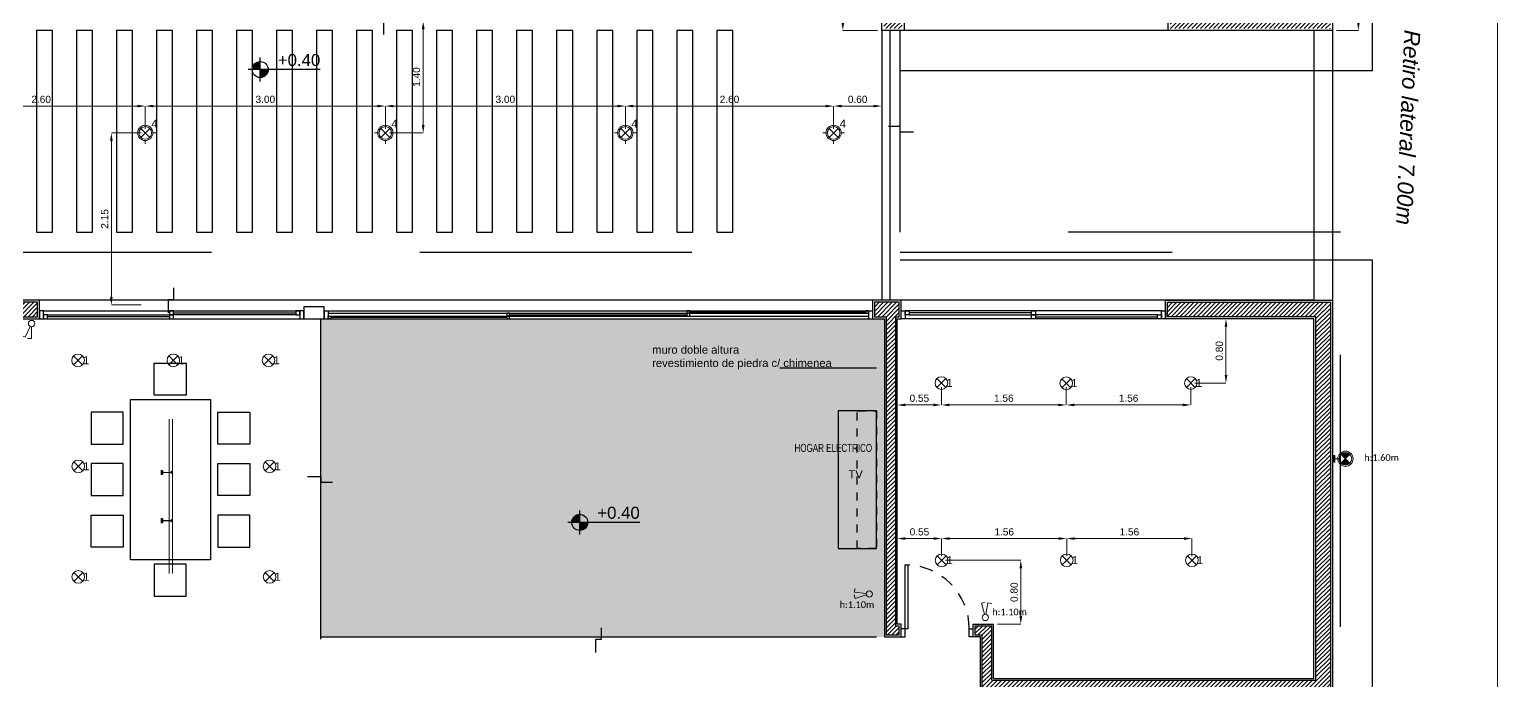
# Model space of a CAD drawing. Header units: millimetres. Extents: x 430 to 1353, y -204 to 152.
# Drawn here: x 439.35 to 457.69, y -53.11 to -44.97 of the extents above; entities that cross this region are included whole.
import ezdxf
from ezdxf.enums import TextEntityAlignment as Align

# ---------------------------------------------------------------- set-up
doc = ezdxf.new("R2010")
doc.units = ezdxf.units.MM
doc.linetypes.add('DASHED', pattern=[0.3, 0.17, -0.13])
doc.linetypes.add('HIDDENX3', pattern=[0.15, 0.1, -0.05])
doc.layers.get('0').update_dxf_attribs({"color": 250})
doc.layers.get('Defpoints').update_dxf_attribs({"color": 252})
for name, color, linetype in [('A Eq. Fijo', 252, 'Continuous'), ('AN - Designacion Corte 1-50', 252, 'Continuous'), ('AN - Designacion Nivel 1-50', 252, 'Continuous'), ('AN - Texto 1-125', 252, 'Continuous'), ('AN - Texto 1-50', 252, 'Continuous'), ('AR - Carpinteria', 252, 'Continuous'), ('AR - Equipamiento Fijo', 252, 'Continuous'), ('AR - Ht', 252, 'Continuous'), ('AR - Proyeccion', 252, 'DASHED'), ('AR - Vista 05', 252, 'Continuous'), ('AR - Vista 1', 252, 'Continuous'), ('AR - Vista 2', 252, 'Continuous'), ('AR - Vista 4', 252, 'Continuous'), ('ER-AA', 252, 'HIDDENX3')]:
    doc.layers.add(name, color=color, linetype=linetype)
for name, color, linetype, lineweight in [('ND-Apliques', 1, 'Continuous', 15), ('ND-Cotas', 252, 'Continuous', 9), ('ND-GLOBAL_Notas', 252, 'Continuous', 9), ('ND-Llaves', 92, 'Continuous', 9), ('vista', 252, 'Continuous', 15)]:
    doc.layers.add(name, color=color, linetype=linetype, lineweight=lineweight)
doc.styles.add('50-TXT', font='GOTHIC.TTF', dxfattribs={"width": 0.75, "height": 0.1})
doc.styles.add('Cota General 1 50', font='arial.ttf')
doc.styles.add('IMPLANTACION', font='arial.ttf', dxfattribs={"height": 0.3})
doc.styles.get("Standard").update_dxf_attribs({"font": 'arial.ttf'})
doc.styles.add('Texto 1 50', font='arial.ttf', dxfattribs={"height": 0.1})
doc.styles.add('Texto Simbolos 1 50', font='arial.ttf', dxfattribs={"height": 0.15})
doc.dimstyles.new('Copia de Cota General 1 50 ND', dxfattribs={"dimtxt": 0.09, "dimasz": 0.1, "dimexe": 0, "dimexo": 0.05, "dimgap": 0.0375, "dimtad": 1, "dimzin": 0, "dimdsep": 46, "dimtxsty": 'Cota General 1 50', "dimcen": 0.225, "dimdle": 0.1, "dimclrd": 256, "dimclre": 256, "dimclrt": 1, "dimadec": 0, "dimazin": 0, "dimtfac": 1, "dimtix": 1, "dimtmove": 2, "dimatfit": 3, "dimfxl": 1, "dimtolj": 1, "dimtzin": 0, "dimlwd": -1, "dimlwe": -1, "dimarcsym": 0})

# ---------------------------------------------------------------- blocks, each defined once
blk = doc.blocks.new('Aplique para techo exterior')
for p, q in [((-0.095, 0), (-0.135, 0)), ((-0.056, -0.056), (0.056, 0.056)), ((-0.056, 0.056), (0.056, -0.056)), ((0, 0.095), (0, 0.135)), ((0.095, 0), (0.135, 0)), ((0, -0.095), (0, -0.135))]:
    blk.add_line(p, q)
for radius in [0.0953, 0.0786]:
    blk.add_circle((0, 0), radius)
at = {"insert": (0.076, 0.167), "char_height": 0.1, "attachment_point": 1, "style": 'IMPLANTACION'}
blk.add_mtext_dynamic_manual_height_columns('4', width=0.07241, gutter_width=1.5, heights=[0], dxfattribs=at)
blk = doc.blocks.new('Aplique_ext_caja 7x7')
for p, q in [((-0.056, 0.056), (0.056, -0.056)), ((-0.056, -0.056), (0.056, 0.056))]:
    blk.add_line(p, q)
blk.add_circle((0, 0), 0.0786)
blk = doc.blocks.new('*U430')
blk.add_blockref('Aplique_ext_caja 7x7', (0, 0))
at = {"insert": (0.063, 0.052), "char_height": 0.1, "attachment_point": 1, "style": 'IMPLANTACION'}
blk.add_mtext_dynamic_manual_height_columns('1', width=0.08011, gutter_width=0.558, heights=[0], dxfattribs=at)
blk = doc.blocks.new('*U431')
blk.add_blockref('Aplique_ext_caja 7x7', (0, 0))
at = {"insert": (0.063, 0.052), "char_height": 0.1, "attachment_point": 1, "style": 'IMPLANTACION'}
blk.add_mtext_dynamic_manual_height_columns('1', width=0.08011, gutter_width=0.558, heights=[0], dxfattribs=at)
blk = doc.blocks.new('*U432')
blk.add_blockref('Aplique_ext_caja 7x7', (0, 0))
at = {"insert": (0.063, 0.052), "char_height": 0.1, "attachment_point": 1, "style": 'IMPLANTACION'}
blk.add_mtext_dynamic_manual_height_columns('1', width=0.08011, gutter_width=0.558, heights=[0], dxfattribs=at)
blk = doc.blocks.new('*U433')
blk.add_blockref('Aplique_ext_caja 7x7', (0, 0))
at = {"insert": (0.063, 0.052), "char_height": 0.1, "attachment_point": 1, "style": 'IMPLANTACION'}
blk.add_mtext_dynamic_manual_height_columns('1', width=0.08011, gutter_width=0.558, heights=[0], dxfattribs=at)
blk = doc.blocks.new('*U434')
blk.add_blockref('Aplique_ext_caja 7x7', (0, 0))
at = {"insert": (0.063, 0.052), "char_height": 0.1, "attachment_point": 1, "style": 'IMPLANTACION'}
blk.add_mtext_dynamic_manual_height_columns('1', width=0.08011, gutter_width=0.558, heights=[0], dxfattribs=at)
blk = doc.blocks.new('*U406')
blk.add_blockref('Aplique_ext_caja 7x7', (0, 0))
at = {"insert": (0.063, 0.052), "char_height": 0.1, "attachment_point": 1, "style": 'IMPLANTACION'}
blk.add_mtext_dynamic_manual_height_columns('1', width=0.08011, gutter_width=0.558, heights=[0], dxfattribs=at)
blk = doc.blocks.new('*U407')
blk.add_blockref('Aplique_ext_caja 7x7', (0, 0))
at = {"insert": (0.063, 0.052), "char_height": 0.1, "attachment_point": 1, "style": 'IMPLANTACION'}
blk.add_mtext_dynamic_manual_height_columns('1', width=0.08011, gutter_width=0.558, heights=[0], dxfattribs=at)
blk = doc.blocks.new('*U462')
blk.add_blockref('Aplique_ext_caja 7x7', (0, 0))
at = {"insert": (0.063, 0.052), "char_height": 0.1, "attachment_point": 1, "style": 'IMPLANTACION'}
blk.add_mtext_dynamic_manual_height_columns('1', width=0.08011, gutter_width=0.558, heights=[0], dxfattribs=at)
blk = doc.blocks.new('*U463')
blk.add_blockref('Aplique_ext_caja 7x7', (0, 0))
at = {"insert": (0.063, 0.052), "char_height": 0.1, "attachment_point": 1, "style": 'IMPLANTACION'}
blk.add_mtext_dynamic_manual_height_columns('1', width=0.08011, gutter_width=0.558, heights=[0], dxfattribs=at)
blk = doc.blocks.new('*U464')
blk.add_blockref('Aplique_ext_caja 7x7', (0, 0))
at = {"insert": (0.063, 0.052), "char_height": 0.1, "attachment_point": 1, "style": 'IMPLANTACION'}
blk.add_mtext_dynamic_manual_height_columns('1', width=0.08011, gutter_width=0.558, heights=[0], dxfattribs=at)
blk = doc.blocks.new('*U396')
blk.add_blockref('Aplique_ext_caja 7x7', (0, 0))
at = {"insert": (0.063, 0.052), "char_height": 0.1, "attachment_point": 1, "style": 'IMPLANTACION'}
blk.add_mtext_dynamic_manual_height_columns('1', width=0.08011, gutter_width=0.558, heights=[0], dxfattribs=at)
blk = doc.blocks.new('*U397')
blk.add_blockref('Aplique_ext_caja 7x7', (0, 0))
at = {"insert": (0.063, 0.052), "char_height": 0.1, "attachment_point": 1, "style": 'IMPLANTACION'}
blk.add_mtext_dynamic_manual_height_columns('1', width=0.08011, gutter_width=0.558, heights=[0], dxfattribs=at)
blk = doc.blocks.new('*U398')
blk.add_blockref('Aplique_ext_caja 7x7', (0, 0))
at = {"insert": (0.063, 0.052), "char_height": 0.1, "attachment_point": 1, "style": 'IMPLANTACION'}
blk.add_mtext_dynamic_manual_height_columns('1', width=0.08011, gutter_width=0.558, heights=[0], dxfattribs=at)
blk = doc.blocks.new('Aplieque_Cielo-tierra')
h = blk.add_hatch(color=256)
h.dxf.hatch_style = 1
h.paths.add_polyline_path([(0, 0.143), (-0.055, 0.199, 0.293406), (-0.073, 0.116, 0.107717), (-0.055, 0.088)])
h.paths.add_polyline_path([(0.074, 0.171, 0.107717), (0.056, 0.199), (0, 0.143), (0.056, 0.088, 0.293406)])
for p, q in [((-0.055, 0.199), (0.056, 0.088)), ((-0.055, 0.088), (0.056, 0.199)), ((-0.041, 0), (0.041, 0)), ((0, 0.065), (0, 0.012))]:
    blk.add_line(p, q)
blk.add_lwpolyline([(-0.041, 0), (0.041, 0), (0.041, 0.012), (-0.041, 0.012)], close=True)
for radius in [0.0953, 0.0786]:
    blk.add_circle((0, 0.143), radius)
blk = doc.blocks.new('Llave_2_puntos')
for points in [[(0, 0.11), (0, 0.256), (0.048, 0.256)], [(0.017, 0.106), (0.077, 0.24), (0.121, 0.22)]]:
    blk.add_lwpolyline(points)
blk.add_circle((0, 0.07), 0.04)
blk = doc.blocks.new('Designacion Nivel Planta 1 50')
h = blk.add_hatch(color=256)
h.dxf.hatch_style = 1
h.paths.add_polyline_path([(0, 0.1, 0.414214), (-0.1, 0), (0, 0)])
h.paths.add_polyline_path([(0.1, 0), (0, 0), (0, -0.1, 0.414214)])
for p, q in [((0.75, 0), (-0.15, 0)), ((0, -0.15), (0, 0.15))]:
    blk.add_line(p, q)
blk.add_circle((0, 0), 0.1)
at = {"style": 'Texto Simbolos 1 50'}
blk.add_attdef('NIVEL', text='', height=0.15, dxfattribs=at).set_placement((0.75, 0), align=Align.BOTTOM_RIGHT)
blk = doc.blocks.new('*U491')
blk.add_lwpolyline([(0.05, 0.1), (0.05, 0.9), (0.083, 0.9), (0.083, 0.1)], close=True)
for points in [[(0, 0), (0.05, 0), (0.05, 0.1), (0, 0.1)], [(0.9, 0), (0.85, 0), (0.85, 0.1), (0.9, 0.1)]]:
    blk.add_lwpolyline(points)
at = {"color": 8, "linetype": 'DASHED'}
blk.add_arc((0.05, 0.1), 0.8, 360, 90, dxfattribs=at)
blk = doc.blocks.new('*U494')
at = {"color": 8}
for p, q in [((1.625, 0.025), (0.1, 0.025)), ((1.675, 0.075), (3.2, 0.075))]:
    blk.add_line(p, q, dxfattribs=at)
at = {"layer": 'AR - Carpinteria'}
for p, q in [((0.05, 0.1), (3.25, 0.1)), ((0.05, 0), (3.25, 0)), ((0.1, 0.05), (1.625, 0.05)), ((3.2, 0.05), (1.675, 0.05))]:
    blk.add_line(p, q, dxfattribs=at)
for points in [[(0, 0), (0.05, 0), (0.05, 0.1), (0, 0.1)], [(0.05, 0), (0.1, 0), (0.1, 0.05), (0.05, 0.05)], [(1.675, 0.1), (1.625, 0.1), (1.625, 0.05), (1.675, 0.05)], [(1.625, 0), (1.675, 0), (1.675, 0.05), (1.625, 0.05)], [(3.25, 0.1), (3.2, 0.1), (3.2, 0.05), (3.25, 0.05)], [(3.25, 0), (3.3, 0), (3.3, 0.1), (3.25, 0.1)]]:
    blk.add_lwpolyline(points, close=True, dxfattribs=at)
blk = doc.blocks.new('*U98')
for p, q in [((0, 0.1), (6.85, 0.1)), ((0, 0.1), (0, 0)), ((0, 0), (6.85, 0)), ((0.05, 0.1), (0.05, 0)), ((0.05, 0.067), (6.8, 0.067)), ((0.05, 0.033), (6.8, 0.033)), ((6.8, 0.1), (6.8, 0)), ((6.85, 0.1), (6.85, 0))]:
    blk.add_line(p, q)
at = {"color": 8}
for p, q in [((0.083, 0.017), (2.283, 0.017)), ((2.317, 0.05), (4.533, 0.05)), ((4.567, 0.083), (6.767, 0.083))]:
    blk.add_line(p, q, dxfattribs=at)
for points in [[(0.083, 0), (0.05, 0), (0.05, 0.033), (0.083, 0.033)], [(2.283, 0.033), (2.317, 0.033), (2.317, 0.067), (2.283, 0.067)], [(2.283, 0), (2.317, 0), (2.317, 0.033), (2.283, 0.033)], [(4.533, 0.067), (4.567, 0.067), (4.567, 0.1), (4.533, 0.1)], [(4.533, 0.033), (4.567, 0.033), (4.567, 0.067), (4.533, 0.067)], [(6.767, 0.067), (6.8, 0.067), (6.8, 0.1), (6.767, 0.1)]]:
    blk.add_lwpolyline(points, close=True)
blk = doc.blocks.new('PLANTA BAJA')
at = {"layer": 'AR - Ht', "true_color": 0x383838, "transparency": 33554610}
h = blk.add_hatch(dxfattribs=at)
h.set_pattern_fill('ANSI31', color=250, scale=0.012)
h.set_pattern_definition([(45, (-605.2518, -51.777135), (-0.0269407684, 0.0269407684), [])])
h.paths.add_polyline_path([(23.605, 24.735), (23.425, 24.735), (23.425, 24.69), (22.52, 24.69), (22.52, 24.63), (22.759, 24.63), (22.759, 24.58), (22.52, 24.58), (22.52, 24.52), (23.425, 24.52), (23.425, 24.45), (23.605, 24.45)])
h.paths.add_polyline_path([(18.205, 30.805), (18.025, 30.805), (18.025, 30.625), (18.205, 30.625)])
h.paths.add_polyline_path([(0.205, 16.225), (1.215, 16.225), (1.215, 16.405), (0.025, 16.405), (0.025, 10.52), (0.205, 10.52), (0.205, 11.89), (0.205, 13.002), (1.197, 13.002), (1.197, 13.068), (0.517, 13.068), (0.517, 13.118), (1.197, 13.118), (1.197, 13.182), (0.205, 13.182), (0.205, 14.957), (0.82, 14.957), (0.82, 15.077), (0.205, 15.077)])
h.paths.add_polyline_path([(4.45, 16.405), (2.165, 16.405), (2.165, 16.225), (3.625, 16.225), (3.625, 13.182), (2.638, 13.182), (2.638, 13.118), (3.318, 13.118), (3.318, 13.068), (2.638, 13.068), (2.638, 13.002), (3.625, 13.002), (3.625, 12.015), (3.805, 12.015), (3.805, 16.225), (4.45, 16.225)])
h.paths.add_polyline_path([(7.455, 16.405), (5.5, 16.405), (5.5, 16.225), (7.455, 16.225)])
h.paths.add_polyline_path([(7.34, 11.005), (3.805, 11.005), (3.805, 11.075), (3.625, 11.075), (3.625, 10.825), (4.155, 10.825), (4.155, 8.47), (3.625, 8.47), (3.625, 8.35), (4.275, 8.35), (4.275, 10.825), (7.22, 10.825), (7.22, 7.405), (7.225, 7.405), (7.225, 0.025), (7.405, 0.025), (7.405, 7.225), (7.475, 7.225), (7.475, 7.405), (7.34, 7.405)])
h.paths.add_polyline_path([(3.805, 7.405), (2.615, 7.405), (2.615, 7.815), (2.495, 7.815), (2.495, 7.405), (0.205, 7.405), (0.205, 7.96), (0.025, 7.96), (0.025, 0.025), (0.205, 0.025), (0.205, 7.225), (3.805, 7.225)])
h.paths.add_polyline_path([(11.69, 7.405), (9.89, 7.405), (9.725, 7.405), (9.725, 7.225), (11.69, 7.225)])
h.paths.add_polyline_path([(14.62, 11.005), (10.81, 11.005), (10.81, 10.825), (14.62, 10.825)])
h.paths.add_polyline_path([(18.225, 11.005), (15.875, 11.005), (15.875, 10.825), (18.055, 10.825), (18.055, 9.505), (17.475, 9.505), (17.475, 9.175), (17.215, 9.175), (17.215, 9.055), (18.055, 9.055), (18.055, 7.405), (17.47, 7.405), (17.47, 7.225), (18.035, 7.225), (18.195, 7.225), (18.22, 7.225), (18.22, 7.405), (18.175, 7.405), (18.175, 10.825), (18.225, 10.825)])
h.paths.add_polyline_path([(18.055, 9.425), (18.055, 9.175), (17.555, 9.175), (17.555, 9.425)], flags=16)
h.paths.add_polyline_path([(16.42, 7.405), (16.375, 7.405), (16.375, 9.95), (16.255, 9.95), (16.255, 7.405), (13.74, 7.405), (13.74, 7.225), (14.29, 7.225), (14.29, 5.415), (14.74, 5.415), (14.74, 7.225), (16.395, 7.225), (16.42, 7.225)])
h.paths.add_polyline_path([(23.605, 16.405), (21.57, 16.405), (21.57, 16.225), (23.425, 16.225), (23.425, 11.685), (19.375, 11.685), (19.375, 12.365), (19.255, 12.365), (19.17, 12.365), (19.17, 12.245), (19.255, 12.245), (19.255, 11.005), (19.165, 11.005), (19.165, 10.825), (19.375, 10.825), (19.375, 11.565), (23.425, 11.565), (23.425, 7.405), (21.57, 7.405), (21.57, 7.225), (23.605, 7.225)])
h.paths.add_polyline_path([(18.22, 16.405), (17.91, 16.405), (17.91, 16.225), (18.055, 16.225), (18.055, 12.25), (18.22, 12.25), (18.22, 12.36), (18.175, 12.36), (18.175, 16.225), (18.22, 16.225)])
h.paths.add_polyline_path([(21.77, 23.57), (20.762, 23.57), (20.762, 23.535), (21.362, 23.535), (21.362, 23.435), (20.762, 23.435), (20.762, 23.4), (21.66, 23.4), (21.66, 23.165), (21.77, 23.165)])
h.paths.add_polyline_path([(18.918, 23.535), (19.512, 23.535), (19.512, 23.57), (18.215, 23.57), (18.215, 23.615), (18.025, 23.615), (18.025, 19.825), (18.23, 19.825), (18.255, 19.825), (18.255, 20.005), (18.205, 20.005), (18.205, 23.4), (19.512, 23.4), (19.512, 23.435), (18.918, 23.435)])
h.paths.add_polyline_path([(23.605, 30.805), (23.355, 30.805), (23.355, 30.625), (23.425, 30.625), (23.425, 26.15), (21.66, 26.15), (21.66, 24.52), (21.77, 24.52), (21.77, 26.04), (23.425, 26.04), (23.425, 25.785), (23.605, 25.785)])
h.paths.add_polyline_path([(3.825, 20.005), (2.375, 20.005), (2.375, 20.055), (2.265, 20.055), (2.265, 20.005), (0.205, 20.005), (0.205, 20.055), (0.025, 20.055), (0.025, 19.825), (3.825, 19.825)])
h.paths.add_polyline_path([(5.605, 23.61), (5.425, 23.61), (5.425, 20.005), (5.375, 20.005), (5.375, 19.825), (5.4, 19.825), (5.605, 19.825)])
h.paths.add_polyline_path([(5.605, 30.805), (5.425, 30.805), (5.425, 30.625), (5.605, 30.625)])
h.paths.add_polyline_path([(0.21, 21.41), (0.21, 21.66), (0.36, 21.66), (0.36, 21.41)], flags=16)
h.paths.add_polyline_path([(0.435, 21.66), (2.265, 21.66), (2.265, 20.905), (2.375, 20.905), (2.375, 21.66), (4.055, 21.66), (4.055, 20.96), (4.165, 20.96), (4.165, 21.635), (4.165, 22.685), (4.015, 22.685), (4.015, 21.77), (1.965, 21.77), (1.965, 22.685), (1.815, 22.685), (1.815, 21.77), (0.42, 21.77), (0.205, 21.77), (0.205, 30.625), (0.275, 30.625), (0.275, 30.805), (0.23, 30.805), (0.025, 30.805), (0.025, 21.085), (0.205, 21.085), (0.205, 21.335), (0.435, 21.335)])
h.paths.add_polyline_path([(1.995, 8.74), (1.995, 9.055), (2.445, 9.055), (2.445, 8.74)], flags=16)
h.paths.add_polyline_path([(2.615, 9.035), (2.615, 9.175), (0.205, 9.175), (0.205, 9.47), (0.025, 9.47), (0.025, 9.035), (0.025, 9.01), (0.205, 9.01), (0.205, 9.055), (1.915, 9.055), (1.915, 8.66), (2.615, 8.66)])
h.paths.add_polyline_path([(23.425, 21.935), (23.17, 21.935), (23.17, 22.09), (23.425, 22.09)], flags=16)
h.paths.add_polyline_path([(23.605, 23.4), (23.425, 23.4), (23.425, 23.335), (22.62, 23.335), (22.62, 23.275), (22.859, 23.275), (22.859, 23.225), (22.62, 23.225), (22.62, 23.165), (23.425, 23.165), (23.425, 22.165), (23.095, 22.165), (23.095, 21.935), (21.795, 21.935), (21.66, 21.935), (21.66, 21.865), (21.795, 21.865), (23.425, 21.865), (23.425, 20.005), (21.77, 20.005), (21.77, 21.115), (21.66, 21.115), (21.66, 20.005), (21.605, 20.005), (21.605, 19.825), (21.64, 19.825), (23.605, 19.825)])
at = {"layer": 'AR - Ht', "transparency": 33554559}
h = blk.add_hatch(color=254, dxfattribs=at)
h.dxf.hatch_style = 1
h.paths.add_polyline_path([(10.995, 12.225), (17.935, 12.225), (17.935, 16.2), (10.995, 16.2)])
at = {"layer": 'AR - Ht', "transparency": 33554511}
h = blk.add_hatch(color=12, dxfattribs=at)
h.dxf.hatch_style = 1
h.paths.add_polyline_path([(18.055, 15.97), (18.055, 16.2), (17.935, 16.2), (17.935, 15.97), (17.935, 12.225), (18.055, 12.225)])
at = {"layer": 'A Eq. Fijo', "ltscale": 0.5}
blk.add_lwpolyline([(17.935, 15.05), (17.458, 15.05), (17.458, 13.33), (17.935, 13.33)], close=True, dxfattribs=at)
at = {"layer": 'AN - Designacion Corte 1-50'}
blk.add_lwpolyline([(18.398, 18.531), (18.23, 18.531), (18.23, 18.599), (18.087, 18.599)], dxfattribs=at)
at = {"layer": 'AR - Carpinteria'}
for p, q in [((21.58, 19.8), (18.28, 19.8)), ((17.895, 16.43), (7.485, 16.43)), ((21.545, 16.43), (18.24, 16.43)), ((22.99, 16.43), (19.525, 16.43))]:
    blk.add_line(p, q, dxfattribs=at)
blk.add_lwpolyline([(10.78, 16.2), (11.035, 16.2), (11.035, 16.35), (10.78, 16.35)], close=True, dxfattribs=at)
at = {"layer": 'AR - Proyeccion', "ltscale": 20}
for points in [[(7.44, 19.8), (7.44, 17.28), (7.64, 17.28), (7.64, 19.8), (7.44, 19.8)], [(7.94, 19.8), (7.94, 17.28), (8.14, 17.28), (8.14, 19.8), (7.94, 19.8)], [(8.44, 19.8), (8.44, 17.28), (8.64, 17.28), (8.64, 19.8), (8.44, 19.8)], [(8.94, 19.8), (8.94, 17.28), (9.14, 17.28), (9.14, 19.8), (8.94, 19.8)], [(9.44, 19.8), (9.44, 17.28), (9.64, 17.28), (9.64, 19.8), (9.44, 19.8)], [(9.94, 19.8), (9.94, 17.28), (10.14, 17.28), (10.14, 19.8), (9.94, 19.8)], [(10.44, 19.8), (10.44, 17.28), (10.64, 17.28), (10.64, 19.8), (10.44, 19.8)], [(10.94, 19.8), (10.94, 17.28), (11.14, 17.28), (11.14, 19.8), (10.94, 19.8)], [(11.44, 19.8), (11.44, 17.28), (11.64, 17.28), (11.64, 19.8), (11.44, 19.8)], [(11.94, 19.8), (11.94, 17.28), (12.14, 17.28), (12.14, 19.8), (11.94, 19.8)], [(12.44, 19.8), (12.44, 17.28), (12.64, 17.28), (12.64, 19.8), (12.44, 19.8)], [(12.94, 19.8), (12.94, 17.28), (13.14, 17.28), (13.14, 19.8), (12.94, 19.8)], [(13.44, 19.8), (13.44, 17.28), (13.64, 17.28), (13.64, 19.8), (13.44, 19.8)], [(13.94, 19.8), (13.94, 17.28), (14.14, 17.28), (14.14, 19.8), (13.94, 19.8)], [(14.44, 19.8), (14.44, 17.28), (14.64, 17.28), (14.64, 19.8), (14.44, 19.8)], [(14.795, 6.35), (23.73, 6.35), (23.73, 17.28), (18.23, 17.28), (18.23, 19.8)], [(14.94, 19.8), (14.94, 17.28), (15.14, 17.28), (15.14, 19.8), (14.94, 19.8)], [(15.44, 19.8), (15.44, 17.28), (15.64, 17.28), (15.64, 19.8), (15.44, 19.8)], [(15.94, 19.8), (15.94, 17.28), (16.14, 17.28), (16.14, 19.8), (15.94, 19.8)]]:
    blk.add_lwpolyline(points, dxfattribs=at)
blk.add_lwpolyline([(0.23, 17.03), (23.4, 17.03), (23.4, 16.43), (0.23, 16.43)], close=True, dxfattribs=at)
at = {"layer": 'AR - Vista 05'}
for p, q in [((18, 19.8), (18, 23.64)), ((18.28, 20.03), (18.28, 19.8)), ((18.23, 19.8), (18, 19.8)), ((18.28, 19.8), (18.23, 19.8)), ((21.545, 16.2), (21.545, 16.43)), ((21.545, 16.43), (23.63, 16.43)), ((23.63, 16.43), (23.63, 7.2)), ((23.4, 16.2), (21.545, 16.2)), ((23.4, 11.705), (23.4, 16.2)), ((19.145, 12.225), (19.145, 12.385)), ((19.145, 12.385), (19.395, 12.385)), ((19.395, 11.705), (19.395, 12.385)), ((19.235, 12.225), (19.145, 12.225)), ((19.235, 11.025), (19.235, 12.225)), ((19.395, 11.705), (23.4, 11.705))]:
    blk.add_line(p, q, dxfattribs=at)
for points in [[(23.63, 23.425), (23.63, 19.8), (21.64, 19.8), (21.58, 19.8), (21.58, 20.03)], [(18.245, 12.225), (18.245, 12.385), (18.195, 12.385), (18.195, 16.2), (18.245, 16.2), (18.245, 16.43), (17.885, 16.43), (17.885, 16.2), (18.035, 16.2), (18.035, 12.225), (18.245, 12.225)]]:
    blk.add_lwpolyline(points, dxfattribs=at)
blk.add_lwpolyline([(7.48, 16.2), (7.48, 16.43), (5.475, 16.43), (5.475, 16.2)], close=True, dxfattribs=at)
at = {"layer": 'AR - Vista 1'}
for p, q in [((10.995, 12.195), (10.995, 16.2)), ((10.995, 12.225), (17.935, 12.225))]:
    blk.add_line(p, q, dxfattribs=at)
for points in [[(18.23, 19.3), (24.13, 19.3), (24.13, 30.83), (24.13, 31.33), (18, 31.33), (18, 30.83)], [(14.795, 7.2), (14.795, 6.7), (23.63, 6.7), (24.13, 6.7), (24.13, 16.43), (24.13, 16.93), (18.23, 16.93)]]:
    blk.add_lwpolyline(points, dxfattribs=at)
at = {"layer": 'AR - Vista 2'}
for points in [[(18, 19.8), (18, 16.43)], [(18.1, 19.8), (18.1, 16.43)], [(23.4, 19.8), (23.4, 16.43)], [(23.63, 19.8), (23.63, 16.44)]]:
    blk.add_lwpolyline(points, dxfattribs=at)
at = {"layer": 'AR - Vista 4'}
for p, q in [((21.57, 16.225), (21.57, 16.405)), ((21.57, 16.405), (23.605, 16.405)), ((23.605, 16.405), (23.605, 7.225)), ((23.425, 16.225), (21.57, 16.225)), ((23.425, 11.685), (23.425, 16.225)), ((19.17, 12.245), (19.17, 12.365)), ((19.17, 12.365), (19.375, 12.365)), ((19.375, 11.685), (19.375, 12.365)), ((19.255, 12.245), (19.17, 12.245)), ((19.255, 11.005), (19.255, 12.245)), ((19.375, 11.685), (23.425, 11.685))]:
    blk.add_line(p, q, dxfattribs=at)
for points in [[(7.455, 16.225), (7.455, 16.405), (5.5, 16.405), (5.5, 16.225)], [(18.22, 12.25), (18.22, 12.36), (18.175, 12.36), (18.175, 16.225), (18.22, 16.225), (18.22, 16.405), (17.91, 16.405), (17.91, 16.225), (18.055, 16.225), (18.055, 12.25)]]:
    blk.add_lwpolyline(points, close=True, dxfattribs=at)
at = {"layer": 'AR - Carpinteria'}
for name, p in [('*U494', (7.48, 16.2)), ('*U98', (11.035, 16.2)), ('*U491', (18.245, 12.225))]:
    blk.add_blockref(name, p, dxfattribs=at)
at = {"layer": 'AR - Carpinteria', "xscale": -1}
blk.add_blockref('*U494', (21.545, 16.2), dxfattribs=at)
blk = doc.blocks.new('*D630')
at = {"layer": 'Defpoints', "color": 0, "transparency": 16777216}
for p in [(449.508, -44.037), (450.013, -44.037), (449.993, -44.988)]:
    blk.add_point(p, dxfattribs=at)
at = {"layer": 'ND-Cotas', "transparency": 16777216}
for p, q in [((449.963, -44.037), (449.508, -44.037)), ((449.508, -44.888), (449.508, -44.137)), ((449.943, -44.988), (449.508, -44.988))]:
    blk.add_line(p, q, dxfattribs=at)
for points in [[(449.491, -44.137), (449.525, -44.137), (449.508, -44.037)], [(449.491, -44.888), (449.525, -44.888), (449.508, -44.988)]]:
    blk.add_solid(points, dxfattribs=at)
at = {"layer": 'ND-Cotas', "color": 1, "transparency": 16777216, "insert": (449.425, -44.512), "char_height": 0.09, "attachment_point": 5, "rotation": 90, "style": 'Cota General 1 50'}
blk.add_mtext('\\A1;0.95', dxfattribs=at)
blk = doc.blocks.new('*D667')
at = {"layer": 'Defpoints', "color": 0, "transparency": 16777216}
for p in [(440.794, -45.932), (438.191, -46.268), (440.794, -46.268)]:
    blk.add_point(p, dxfattribs=at)
at = {"layer": 'ND-Cotas', "transparency": 16777216}
for p, q in [((438.191, -46.218), (438.191, -45.932)), ((438.291, -45.932), (440.694, -45.932)), ((440.794, -46.218), (440.794, -45.932))]:
    blk.add_line(p, q, dxfattribs=at)
for points in [[(438.291, -45.916), (438.291, -45.949), (438.191, -45.932)], [(440.694, -45.916), (440.694, -45.949), (440.794, -45.932)]]:
    blk.add_solid(points, dxfattribs=at)
at = {"layer": 'ND-Cotas', "color": 1, "transparency": 16777216, "insert": (439.493, -45.849), "char_height": 0.09, "attachment_point": 5, "style": 'Cota General 1 50'}
blk.add_mtext('\\A1;2.60', dxfattribs=at)
blk = doc.blocks.new('*D668')
at = {"layer": 'Defpoints', "color": 0, "transparency": 16777216}
for p in [(443.793, -45.932), (440.794, -46.268), (443.793, -46.268)]:
    blk.add_point(p, dxfattribs=at)
at = {"layer": 'ND-Cotas', "transparency": 16777216}
for p, q in [((440.794, -46.218), (440.794, -45.932)), ((440.894, -45.932), (443.693, -45.932)), ((443.793, -46.218), (443.793, -45.932))]:
    blk.add_line(p, q, dxfattribs=at)
for points in [[(440.894, -45.916), (440.894, -45.949), (440.794, -45.932)], [(443.693, -45.916), (443.693, -45.949), (443.793, -45.932)]]:
    blk.add_solid(points, dxfattribs=at)
at = {"layer": 'ND-Cotas', "color": 1, "transparency": 16777216, "insert": (442.294, -45.849), "char_height": 0.09, "attachment_point": 5, "style": 'Cota General 1 50'}
blk.add_mtext('\\A1;3.00', dxfattribs=at)
blk = doc.blocks.new('*D669')
at = {"layer": 'Defpoints', "color": 0, "transparency": 16777216}
for p in [(446.791, -45.932), (443.793, -46.268), (446.791, -46.268)]:
    blk.add_point(p, dxfattribs=at)
at = {"layer": 'ND-Cotas', "transparency": 16777216}
for p, q in [((443.793, -46.218), (443.793, -45.932)), ((443.893, -45.932), (446.691, -45.932)), ((446.791, -46.218), (446.791, -45.932))]:
    blk.add_line(p, q, dxfattribs=at)
for points in [[(443.893, -45.916), (443.893, -45.949), (443.793, -45.932)], [(446.691, -45.916), (446.691, -45.949), (446.791, -45.932)]]:
    blk.add_solid(points, dxfattribs=at)
at = {"layer": 'ND-Cotas', "color": 1, "transparency": 16777216, "insert": (445.292, -45.849), "char_height": 0.09, "attachment_point": 5, "style": 'Cota General 1 50'}
blk.add_mtext('\\A1;3.00', dxfattribs=at)
blk = doc.blocks.new('*D670')
at = {"layer": 'Defpoints', "color": 0, "transparency": 16777216}
for p in [(449.393, -45.932), (446.791, -46.268), (449.393, -46.268)]:
    blk.add_point(p, dxfattribs=at)
at = {"layer": 'ND-Cotas', "transparency": 16777216}
for p, q in [((446.791, -46.218), (446.791, -45.932)), ((446.891, -45.932), (449.293, -45.932)), ((449.393, -46.218), (449.393, -45.932))]:
    blk.add_line(p, q, dxfattribs=at)
for points in [[(446.891, -45.916), (446.891, -45.949), (446.791, -45.932)], [(449.293, -45.916), (449.293, -45.949), (449.393, -45.932)]]:
    blk.add_solid(points, dxfattribs=at)
at = {"layer": 'ND-Cotas', "color": 1, "transparency": 16777216, "insert": (448.092, -45.849), "char_height": 0.09, "attachment_point": 5, "style": 'Cota General 1 50'}
blk.add_mtext('\\A1;2.60', dxfattribs=at)
blk = doc.blocks.new('*D671')
at = {"layer": 'Defpoints', "color": 0, "transparency": 16777216}
for p in [(443.774, -44.873), (443.793, -46.268), (444.266, -46.268)]:
    blk.add_point(p, dxfattribs=at)
at = {"layer": 'ND-Cotas', "transparency": 16777216}
for p, q in [((443.824, -44.873), (444.266, -44.873)), ((444.266, -44.973), (444.266, -46.168)), ((443.843, -46.268), (444.266, -46.268))]:
    blk.add_line(p, q, dxfattribs=at)
for points in [[(444.249, -44.973), (444.283, -44.973), (444.266, -44.873)], [(444.249, -46.168), (444.283, -46.168), (444.266, -46.268)]]:
    blk.add_solid(points, dxfattribs=at)
at = {"layer": 'ND-Cotas', "color": 1, "transparency": 16777216, "insert": (444.182, -45.57), "char_height": 0.09, "attachment_point": 5, "rotation": 90, "style": 'Cota General 1 50'}
blk.add_mtext('\\A1;1.40', dxfattribs=at)
blk = doc.blocks.new('*D672')
at = {"layer": 'Defpoints', "color": 0, "transparency": 16777216}
for p in [(440.794, -46.268), (440.37, -48.416), (440.794, -48.416)]:
    blk.add_point(p, dxfattribs=at)
at = {"layer": 'ND-Cotas', "transparency": 16777216}
for p, q in [((440.744, -46.268), (440.37, -46.268)), ((440.37, -46.368), (440.37, -48.316)), ((440.744, -48.416), (440.37, -48.416))]:
    blk.add_line(p, q, dxfattribs=at)
for points in [[(440.353, -46.368), (440.387, -46.368), (440.37, -46.268)], [(440.353, -48.316), (440.387, -48.316), (440.37, -48.416)]]:
    blk.add_solid(points, dxfattribs=at)
at = {"layer": 'ND-Cotas', "color": 1, "transparency": 16777216, "insert": (440.287, -47.342), "char_height": 0.09, "attachment_point": 5, "rotation": 90, "style": 'Cota General 1 50'}
blk.add_mtext('\\A1;2.15', dxfattribs=at)
blk = doc.blocks.new('*D673')
at = {"layer": 'Defpoints', "color": 0, "transparency": 16777216}
for p in [(453.513, -48.588), (454.294, -48.588), (453.855, -49.392)]:
    blk.add_point(p, dxfattribs=at)
at = {"layer": 'ND-Cotas', "transparency": 16777216}
for p, q in [((453.563, -48.588), (454.294, -48.588)), ((454.294, -49.292), (454.294, -48.688)), ((453.905, -49.392), (454.294, -49.392))]:
    blk.add_line(p, q, dxfattribs=at)
for points in [[(454.278, -48.688), (454.311, -48.688), (454.294, -48.588)], [(454.278, -49.292), (454.311, -49.292), (454.294, -49.392)]]:
    blk.add_solid(points, dxfattribs=at)
at = {"layer": 'ND-Cotas', "color": 1, "transparency": 16777216, "insert": (454.211, -48.99), "char_height": 0.09, "attachment_point": 5, "rotation": 90, "style": 'Cota General 1 50'}
blk.add_mtext('\\A1;0.80', dxfattribs=at)
blk = doc.blocks.new('*D674')
at = {"layer": 'Defpoints', "color": 0, "transparency": 16777216}
for p in [(450.742, -51.606), (451.388, -52.403), (451.731, -52.403)]:
    blk.add_point(p, dxfattribs=at)
at = {"layer": 'ND-Cotas', "transparency": 16777216}
for p, q in [((450.792, -51.606), (451.731, -51.606)), ((451.731, -51.706), (451.731, -52.303)), ((451.438, -52.403), (451.731, -52.403))]:
    blk.add_line(p, q, dxfattribs=at)
for points in [[(451.715, -51.706), (451.748, -51.706), (451.731, -51.606)], [(451.715, -52.303), (451.748, -52.303), (451.731, -52.403)]]:
    blk.add_solid(points, dxfattribs=at)
at = {"layer": 'ND-Cotas', "color": 1, "transparency": 16777216, "insert": (451.648, -52.004), "char_height": 0.09, "attachment_point": 5, "rotation": 90, "style": 'Cota General 1 50'}
blk.add_mtext('\\A1;0.80', dxfattribs=at)
blk = doc.blocks.new('*D679')
at = {"layer": 'Defpoints', "color": 0, "transparency": 16777216}
for p in [(455.766, -43.175), (455.623, -44.988), (455.948, -44.988)]:
    blk.add_point(p, dxfattribs=at)
at = {"layer": 'ND-Cotas', "transparency": 16777216}
for p, q in [((455.816, -43.175), (455.948, -43.175)), ((455.948, -43.275), (455.948, -44.888)), ((455.673, -44.988), (455.948, -44.988))]:
    blk.add_line(p, q, dxfattribs=at)
for points in [[(455.932, -43.275), (455.965, -43.275), (455.948, -43.175)], [(455.932, -44.888), (455.965, -44.888), (455.948, -44.988)]]:
    blk.add_solid(points, dxfattribs=at)
at = {"layer": 'ND-Cotas', "color": 1, "transparency": 16777216, "insert": (455.865, -44.082), "char_height": 0.09, "attachment_point": 5, "rotation": 90, "style": 'Cota General 1 50'}
blk.add_mtext('\\A1;1.81', dxfattribs=at)
blk = doc.blocks.new('*D680')
at = {"layer": 'Defpoints', "color": 0, "transparency": 16777216}
for p in [(449.993, -45.932), (449.393, -46.268), (449.993, -46.673)]:
    blk.add_point(p, dxfattribs=at)
at = {"layer": 'ND-Cotas', "transparency": 16777216}
for p, q in [((449.393, -46.218), (449.393, -45.932)), ((449.493, -45.932), (449.893, -45.932)), ((449.993, -46.623), (449.993, -45.932))]:
    blk.add_line(p, q, dxfattribs=at)
for points in [[(449.493, -45.916), (449.493, -45.949), (449.393, -45.932)], [(449.893, -45.916), (449.893, -45.949), (449.993, -45.932)]]:
    blk.add_solid(points, dxfattribs=at)
at = {"layer": 'ND-Cotas', "color": 1, "transparency": 16777216, "insert": (449.693, -45.849), "char_height": 0.09, "attachment_point": 5, "style": 'Cota General 1 50'}
blk.add_mtext('\\A1;0.60', dxfattribs=at)
blk = doc.blocks.new('*D682')
at = {"layer": 'Defpoints', "color": 0, "transparency": 16777216}
for p in [(450.188, -48.588), (450.739, -49.392), (450.188, -49.666)]:
    blk.add_point(p, dxfattribs=at)
at = {"layer": 'ND-Cotas', "transparency": 16777216}
for p, q in [((450.188, -48.638), (450.188, -49.666)), ((450.739, -49.442), (450.739, -49.666)), ((450.639, -49.666), (450.288, -49.666))]:
    blk.add_line(p, q, dxfattribs=at)
for points in [[(450.288, -49.649), (450.288, -49.682), (450.188, -49.666)], [(450.639, -49.649), (450.639, -49.682), (450.739, -49.666)]]:
    blk.add_solid(points, dxfattribs=at)
at = {"layer": 'ND-Cotas', "color": 1, "transparency": 16777216, "insert": (450.464, -49.582), "char_height": 0.09, "attachment_point": 5, "style": 'Cota General 1 50'}
blk.add_mtext('\\A1;0.55', dxfattribs=at)
blk = doc.blocks.new('*D683')
at = {"layer": 'Defpoints', "color": 0, "transparency": 16777216}
for p in [(450.188, -50.495), (450.188, -51.334), (450.742, -51.606)]:
    blk.add_point(p, dxfattribs=at)
at = {"layer": 'ND-Cotas', "transparency": 16777216}
for p, q in [((450.188, -50.545), (450.188, -51.334)), ((450.642, -51.334), (450.288, -51.334)), ((450.742, -51.556), (450.742, -51.334))]:
    blk.add_line(p, q, dxfattribs=at)
for points in [[(450.288, -51.318), (450.288, -51.351), (450.188, -51.334)], [(450.642, -51.318), (450.642, -51.351), (450.742, -51.334)]]:
    blk.add_solid(points, dxfattribs=at)
at = {"layer": 'ND-Cotas', "color": 1, "transparency": 16777216, "insert": (450.465, -51.251), "char_height": 0.09, "attachment_point": 5, "style": 'Cota General 1 50'}
blk.add_mtext('\\A1;0.55', dxfattribs=at)
blk = doc.blocks.new('*D684')
at = {"layer": 'Defpoints', "color": 0, "transparency": 16777216}
for p in [(450.739, -49.392), (452.299, -49.394), (452.299, -49.666)]:
    blk.add_point(p, dxfattribs=at)
at = {"layer": 'ND-Cotas', "transparency": 16777216}
for p, q in [((450.739, -49.442), (450.739, -49.666)), ((452.299, -49.444), (452.299, -49.666)), ((450.839, -49.666), (452.199, -49.666))]:
    blk.add_line(p, q, dxfattribs=at)
for points in [[(450.839, -49.649), (450.839, -49.682), (450.739, -49.666)], [(452.199, -49.649), (452.199, -49.682), (452.299, -49.666)]]:
    blk.add_solid(points, dxfattribs=at)
at = {"layer": 'ND-Cotas', "color": 1, "transparency": 16777216, "insert": (451.519, -49.582), "char_height": 0.09, "attachment_point": 5, "style": 'Cota General 1 50'}
blk.add_mtext('\\A1;1.56', dxfattribs=at)
blk = doc.blocks.new('*D685')
at = {"layer": 'Defpoints', "color": 0, "transparency": 16777216}
for p in [(452.299, -49.394), (453.855, -49.392), (453.855, -49.666)]:
    blk.add_point(p, dxfattribs=at)
at = {"layer": 'ND-Cotas', "transparency": 16777216}
for p, q in [((452.299, -49.444), (452.299, -49.666)), ((453.855, -49.442), (453.855, -49.666)), ((452.399, -49.666), (453.755, -49.666))]:
    blk.add_line(p, q, dxfattribs=at)
for points in [[(452.399, -49.649), (452.399, -49.682), (452.299, -49.666)], [(453.755, -49.649), (453.755, -49.682), (453.855, -49.666)]]:
    blk.add_solid(points, dxfattribs=at)
at = {"layer": 'ND-Cotas', "color": 1, "transparency": 16777216, "insert": (453.077, -49.582), "char_height": 0.09, "attachment_point": 5, "style": 'Cota General 1 50'}
blk.add_mtext('\\A1;1.56', dxfattribs=at)
blk = doc.blocks.new('*D686')
at = {"layer": 'Defpoints', "color": 0, "transparency": 16777216}
for p in [(452.305, -51.334), (452.305, -51.606), (453.869, -51.606)]:
    blk.add_point(p, dxfattribs=at)
at = {"layer": 'ND-Cotas', "transparency": 16777216}
for p, q in [((452.305, -51.556), (452.305, -51.334)), ((453.769, -51.334), (452.405, -51.334)), ((453.869, -51.556), (453.869, -51.334))]:
    blk.add_line(p, q, dxfattribs=at)
for points in [[(452.405, -51.318), (452.405, -51.351), (452.305, -51.334)], [(453.769, -51.318), (453.769, -51.351), (453.869, -51.334)]]:
    blk.add_solid(points, dxfattribs=at)
at = {"layer": 'ND-Cotas', "color": 1, "transparency": 16777216, "insert": (453.087, -51.251), "char_height": 0.09, "attachment_point": 5, "style": 'Cota General 1 50'}
blk.add_mtext('\\A1;1.56', dxfattribs=at)
blk = doc.blocks.new('*D687')
at = {"layer": 'Defpoints', "color": 0, "transparency": 16777216}
for p in [(450.742, -51.334), (450.742, -51.606), (452.305, -51.606)]:
    blk.add_point(p, dxfattribs=at)
at = {"layer": 'ND-Cotas', "transparency": 16777216}
for p, q in [((450.742, -51.556), (450.742, -51.334)), ((452.205, -51.334), (450.842, -51.334)), ((452.305, -51.556), (452.305, -51.334))]:
    blk.add_line(p, q, dxfattribs=at)
for points in [[(450.842, -51.318), (450.842, -51.351), (450.742, -51.334)], [(452.205, -51.318), (452.205, -51.351), (452.305, -51.334)]]:
    blk.add_solid(points, dxfattribs=at)
at = {"layer": 'ND-Cotas', "color": 1, "transparency": 16777216, "insert": (451.524, -51.251), "char_height": 0.09, "attachment_point": 5, "style": 'Cota General 1 50'}
blk.add_mtext('\\A1;1.56', dxfattribs=at)

msp = doc.modelspace()

# ---------------------------------------------------------------- hatches: boundary and pattern name
at = {"layer": 'ND-Apliques'}
h = msp.add_hatch(color=256, dxfattribs=at)
h.dxf.hatch_style = 1
h.paths.add_polyline_path([(440.993, -50.48), (440.993, -50.535, 1)])
h.paths.add_polyline_path([(441.118, -50.494), (441.118, -50.522), (441.132, -50.508)])
h = msp.add_hatch(color=256, dxfattribs=at)
h.dxf.hatch_style = 1
h.paths.add_polyline_path([(440.993, -51.083), (440.993, -51.138, 1)])
h.paths.add_polyline_path([(441.132, -51.111), (441.118, -51.097), (441.118, -51.125)])

# ---------------------------------------------------------------- linework, layer by layer
at = {"layer": 'AN - Designacion Corte 1-50'}
for points in [[(443.774, -45.039), (443.774, -44.873), (443.842, -44.873), (443.842, -44.728)], [(441.083, -48.514), (441.083, -48.348), (441.151, -48.348), (441.151, -48.203)], [(442.822, -50.561), (442.988, -50.561), (442.988, -50.629), (443.133, -50.629)], [(446.424, -52.759), (446.424, -52.593), (446.492, -52.593), (446.492, -52.448)]]:
    msp.add_lwpolyline(points, dxfattribs=at)
at = {"layer": 'AN - Texto 1-125'}
msp.add_line((448.72, -49.203), (449.928, -49.203), dxfattribs=at)
at = {"layer": 'AR - Equipamiento Fijo'}
for points in [[(440.904, -49.142), (441.304, -49.142), (441.304, -49.542), (440.904, -49.542)], [(440.608, -49.598), (441.608, -49.598), (441.608, -51.598), (440.608, -51.598)], [(440.516, -49.755), (440.116, -49.755), (440.116, -50.155), (440.516, -50.155)], [(441.7, -49.755), (442.1, -49.755), (442.1, -50.155), (441.7, -50.155)], [(440.516, -50.398), (440.116, -50.398), (440.116, -50.798), (440.516, -50.798)], [(441.7, -50.398), (442.1, -50.398), (442.1, -50.798), (441.7, -50.798)], [(440.516, -51.441), (440.116, -51.441), (440.116, -51.041), (440.516, -51.041)], [(441.7, -51.441), (442.1, -51.441), (442.1, -51.041), (441.7, -51.041)], [(440.904, -52.054), (441.304, -52.054), (441.304, -51.654), (440.904, -51.654)]]:
    msp.add_lwpolyline(points, close=True, dxfattribs=at)
at = {"layer": 'ER-AA'}
msp.add_lwpolyline([(449.928, -51.458), (449.689, -51.458), (449.689, -49.738), (449.928, -49.738)], close=True, dxfattribs=at)
at = {"layer": 'ND-Apliques'}
for p, q in [((441.092, -51.77), (441.092, -49.845)), ((441.132, -51.77), (441.132, -49.845)), ((440.993, -50.535), (440.993, -50.48)), ((441.118, -50.508), (441.021, -50.508)), ((441.132, -50.508), (441.118, -50.494)), ((441.118, -50.522), (441.118, -50.494)), ((441.132, -50.508), (441.118, -50.522)), ((440.993, -51.083), (440.993, -51.138)), ((441.118, -51.111), (441.021, -51.111)), ((441.132, -51.108), (441.022, -51.109)), ((441.132, -51.111), (441.118, -51.097)), ((441.118, -51.097), (441.118, -51.125)), ((441.132, -51.111), (441.118, -51.125))]:
    msp.add_line(p, q, dxfattribs=at)
for centre in [(440.993, -50.508), (440.993, -51.111)]:
    msp.add_arc(centre, 0.0277, 270, 90, dxfattribs=at)
at = {"layer": 'ND-GLOBAL_Notas'}
msp.add_lwpolyline([(430.023, -25.442), (457.688, -25.442), (457.688, -66.758), (430.023, -66.758)], close=True, dxfattribs=at)

# ---------------------------------------------------------------- block references
at = {"layer": 'AN - Designacion Nivel 1-50'}
for p in [(442.23, -45.477), (446.221, -51.132)]:
    msp.add_blockref('Designacion Nivel Planta 1 50', p, dxfattribs=at).add_auto_attribs({'NIVEL': '+0.40'})
at = {"layer": 'AR - Vista 05'}
msp.add_blockref('PLANTA BAJA', (431.993, -64.788), dxfattribs=at)
at = {"layer": 'ND-Apliques'}
for name, p in [('Aplique para techo exterior', (440.794, -46.268)), ('Aplique para techo exterior', (443.793, -46.268)), ('Aplique para techo exterior', (446.791, -46.268)), ('Aplique para techo exterior', (449.393, -46.268)), ('*U430', (439.954, -49.109)), ('*U433', (441.144, -49.109)), ('*U431', (442.333, -49.109)), ('*U462', (450.739, -49.392)), ('*U396', (452.299, -49.394)), ('*U463', (453.855, -49.392)), ('*U407', (439.957, -50.433)), ('*U434', (442.347, -50.433)), ('*U397', (450.742, -51.606)), ('*U398', (452.305, -51.606)), ('*U464', (453.869, -51.606)), ('*U406', (439.957, -51.813)), ('*U432', (442.347, -51.813))]:
    msp.add_blockref(name, p, dxfattribs=at)
at = {"layer": 'ND-Apliques', "xscale": -1, "rotation": 270}
msp.add_blockref('Aplieque_Cielo-tierra', (455.643, -50.338), dxfattribs=at)
at = {"layer": 'ND-Llaves'}
for p, rotation in [((439.375, -48.579), 179.1249269826607), ((449.906, -52.005), 107.8037437636527), ((451.306, -52.387), 14.7073630908291)]:
    msp.add_blockref('Llave_2_puntos', p, dxfattribs=dict(at, rotation=rotation))

# ---------------------------------------------------------------- texts
at = {"layer": 'AN - Texto 1-50', "char_height": 0.1, "attachment_point": 1, "style": 'Texto 1 50'}
for s, insert in [('muro doble altura ^Jrevestimiento de piedra c/ chimenea', (447.126, -48.925)), ('TV', (449.579, -50.481))]:
    msp.add_mtext_dynamic_manual_height_columns(s, width=2.55502, gutter_width=0.99, heights=[0], dxfattribs=dict(at, insert=insert))
at = {"layer": 'ER-AA', "style": '50-TXT', "width": 0.75}
msp.add_text('HOGAR ELECTRICO', height=0.1, dxfattribs=at).set_placement((448.904, -50.252))
at = {"layer": 'ND-Cotas', "char_height": 0.09, "attachment_point": 1, "rotation": 0.0046}
for s, insert in [('{\\fCalibri|b0|i0|c0|p34;\\H0.91667x;h:1.60m}', (456.021, -50.281)), ('{\\fCalibri|b0|i0|c0|p34;\\H0.91667x;h:1.10m}', (449.468, -52.118)), ('{\\fCalibri|b0|i0|c0|p34;\\H0.91667x;h:1.10m}', (451.374, -52.209))]:
    msp.add_mtext_dynamic_manual_height_columns(s, width=0.67411, gutter_width=10.291, heights=[0.126], dxfattribs=dict(at, insert=insert))
at = {"layer": 'vista', "insert": (456.52, -44.977), "char_height": 0.2, "attachment_point": 7, "rotation": 267.5577}
msp.add_mtext_dynamic_manual_height_columns('{\\fArial|b0|i1|c0|p34;Retiro lateral 7.00m}', width=3.29557, gutter_width=1, heights=[0.488], dxfattribs=at)

# ---------------------------------------------------------------- dimensions: what is measured, and where the dimension line sits
at = {"layer": 'ND-Cotas'}
for base, p1, p2, picture, middle in [((455.948, -44.988), (455.766, -43.175), (455.623, -44.988), '*D679', (455.865, -44.082)), ((449.508, -44.037), (449.993, -44.988), (450.013, -44.037), '*D630', (449.425, -44.512)), ((444.265851669, -46.267964897), (443.773910842, -44.872964897), (443.792881054, -46.267964897), '*D671', (444.1824001, -45.570464897)), ((440.37, -48.416), (440.794, -46.268), (440.794, -48.416), '*D672', (440.287, -47.342)), ((454.294, -48.588), (453.855, -49.392), (453.513, -48.588), '*D673', (454.211, -48.99)), ((451.731, -52.403), (450.742, -51.606), (451.388, -52.403), '*D674', (451.648, -52.004))]:
    dim = msp.add_linear_dim(base=base, p1=p1, p2=p2, angle=90, dimstyle='Copia de Cota General 1 50 ND', dxfattribs=at)
    dim.commit()
    dim.dimension.update_dxf_attribs({"geometry": picture, "text_midpoint": middle})
for base, p1, p2, picture, middle in [((440.794, -45.932), (438.191, -46.268), (440.794, -46.268), '*D667', (439.493, -45.849)), ((443.793, -45.932), (440.794, -46.268), (443.793, -46.268), '*D668', (442.294, -45.849)), ((446.791, -45.932), (443.793, -46.268), (446.791, -46.268), '*D669', (445.292, -45.849)), ((449.393, -45.932), (446.791, -46.268), (449.393, -46.268), '*D670', (448.092, -45.849)), ((449.993, -45.932), (449.393, -46.268), (449.993, -46.673), '*D680', (449.693, -45.849)), ((450.188, -49.666), (450.739, -49.392), (450.188, -48.588), '*D682', (450.464, -49.582)), ((452.299, -49.666), (450.739, -49.392), (452.299, -49.394), '*D684', (451.519, -49.582)), ((453.855, -49.666), (452.299, -49.394), (453.855, -49.392), '*D685', (453.077, -49.582)), ((450.188, -51.334), (450.742, -51.606), (450.188, -50.495), '*D683', (450.465, -51.251)), ((450.742, -51.334), (452.305, -51.606), (450.742, -51.606), '*D687', (451.524, -51.251)), ((452.305, -51.334), (453.869, -51.606), (452.305, -51.606), '*D686', (453.087, -51.251))]:
    dim = msp.add_linear_dim(base=base, p1=p1, p2=p2, dimstyle='Copia de Cota General 1 50 ND', dxfattribs=at)
    dim.commit()
    dim.dimension.update_dxf_attribs({"geometry": picture, "text_midpoint": middle})

doc.saveas('drawing.dxf')
